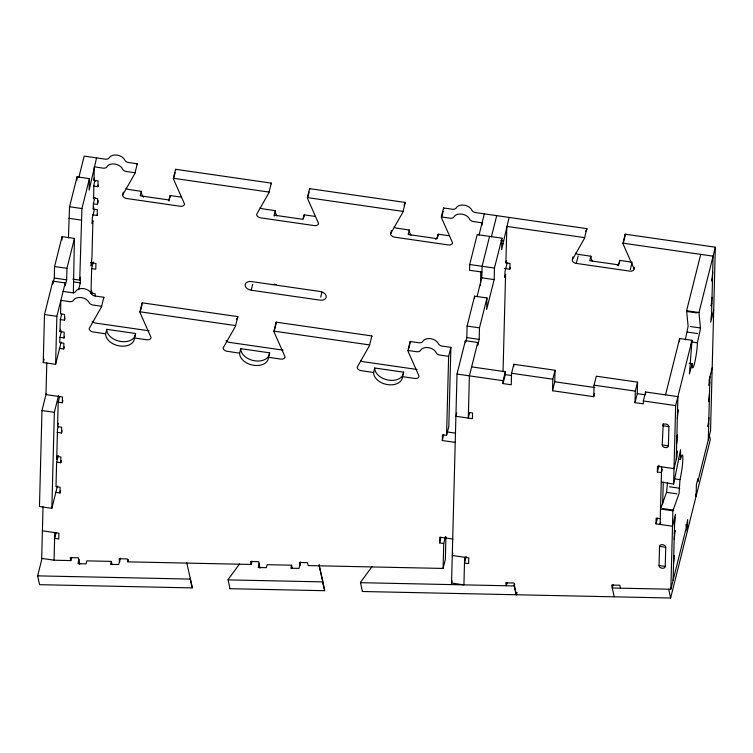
<?xml version="1.0" encoding="UTF-8"?>
<svg xmlns="http://www.w3.org/2000/svg" width="753" height="753" viewBox="0 0 753 753"><rect width="100%" height="100%" fill="white"/><g stroke="black" fill="none" stroke-linecap="round" stroke-linejoin="round"><path stroke-width="1.13" d="M700.723 254.373L686.604 310.744L688.12 326.2L685.343 339.848M391.391 230.729L390.638 233.722A4.189 2.843 14.1 0 0 394.685 237.195L448.317 244.932A4.189 2.843 14.1 0 0 452.515 242.654L441.503 217.796A4.179 2.833 14.1 0 1 441.352 216.949L443.602 207.979L452.299 209.24A4.198 2.843 14.1 0 0 456.243 207.875A8.387 5.685 14.1 0 1 464.121 205.155A8.387 5.685 14.1 0 1 471.802 210.125A4.198 2.843 14.1 0 0 475.632 212.6L586.879 228.658L584.441 238.419L572.214 259.926A4.198 2.843 14.1 0 0 576.271 263.399L629.894 271.136A4.198 2.843 14.1 0 0 634.101 268.849L623.079 244A4.189 2.843 14.1 0 1 622.929 243.153L625.178 234.183L715.35 247.2L698.982 312.533L700.469 328.562L697.419 342.822A14.674 1.61 -81.8 0 1 694.539 363.37A14.674 1.61 -81.8 0 1 692.176 363.746L689.08 363.304M46.178 393.8L41.98 410.536L39.467 506.543L51.844 508.331L57.435 486.014M61.209 342.003L55.609 364.32L43.241 362.532L44.493 314.528L52.861 281.151L65.238 282.94L65.153 285.82L66.659 279.843L66.961 268.322L74.443 238.428L62.075 236.649L54.583 266.534L54.282 278.055L52.785 284.032M43.034 506.694L41.688 558.397L54.056 560.185M46.799 362.984L45.971 394.6L62.471 396.982L62.32 402.742L58.197 402.14L59.6 396.539M52.804 283.316L52.861 281.151M51.844 508.331L54.357 412.324L58.546 395.589M55.609 364.32L56.87 316.316L65.238 282.94M61.991 239.887L62.075 236.649M54.781 532.578L54.056 560.223L70.848 560.58L71.695 557.211M58.31 455.424L56.626 462.144L55.986 486.626L60.108 487.229L59.958 492.989L55.562 492.349M58.197 402.14L57.557 426.622L61.68 427.224L61.53 432.984L57.134 432.344M61.501 330.934L59.901 337.335L59.76 342.615L63.883 343.217L63.732 348.978L59.336 348.338M59.901 337.335L64.024 337.937L64.174 332.177L60.005 331.574L60.325 319.573L61.445 315.083M56.626 462.144L60.748 462.747L60.899 456.986L56.503 456.346M60.325 319.573L64.485 320.176L64.636 314.415L60.513 313.813L60.861 300.372L69.568 301.633A4.198 2.843 14.1 0 0 72.909 300.946L74.707 298.922A8.387 5.685 14.1 0 1 87.941 300.833L89.626 303.365A4.198 2.843 14.1 0 0 92.901 305.003L101.599 306.255A4.207 2.852 14.1 0 1 101.41 307.055L89.183 328.553A4.198 2.843 14.1 0 0 92.487 331.875L105.608 333.814A14.674 9.958 14.1 0 0 119.783 345.975A14.674 9.958 14.1 0 0 134.486 337.984L146.863 339.772A4.189 2.843 14.1 0 0 151.061 337.485L140.049 312.627A4.198 2.843 14.1 0 1 139.898 311.78L142.148 302.81L237.854 316.627A4.207 2.861 14.1 0 1 237.656 317.427L236.64 319.216M68.41 237.948L69.558 206.755L77.051 176.861L89.428 178.649L89.127 190.17L96.563 157.895M74.443 238.428L73.352 293.171M76.966 180.108L77.051 176.861M72.853 279.128L79.724 280.116L81.936 208.543L89.428 178.649M78.623 289.698L80.326 282.893L80.477 277.132L79.724 280.116M95.076 296.014L95.132 293.708L91.009 293.115L91.65 268.633L93.334 261.912M92.788 214.831L97.184 215.462L97.335 209.701L93.212 209.108L93.353 203.828L94.953 197.427M93.541 186.029L97.937 186.659L98.088 180.899L93.965 180.306L94.313 166.865L103.02 168.126A4.198 2.843 14.1 0 0 106.954 166.761A8.387 5.685 14.1 0 1 114.833 164.041A8.387 5.685 14.1 0 1 122.513 169.011A4.198 2.843 14.1 0 0 126.353 171.486L135.051 172.748L137.3 163.778L128.603 162.526A4.198 2.843 14.1 0 1 125.318 160.888L123.643 158.356A8.387 5.685 14.1 0 0 110.409 156.445L108.601 158.469A4.198 2.843 14.1 0 1 105.269 159.156L84.185 156.116L78.867 177.332M300.099 565.691L299.402 562.482L307.553 562.651L308.193 565.588L443.084 568.44L443.733 543.515L439.611 542.922L439.761 537.162L452.958 539.063M455.49 442.435L442.293 440.524L442.444 434.763L446.567 435.366L448.816 426.396L450.887 347.368L442.18 346.116A4.198 2.843 14.1 0 1 438.35 343.632A8.387 5.685 14.1 0 0 430.669 338.671A8.387 5.685 14.1 0 0 422.791 341.382A4.198 2.843 14.1 0 1 418.847 342.747L410.15 341.486L407.9 350.456A4.179 2.833 14.1 0 0 408.051 351.303L419.063 376.161A4.189 2.843 14.1 0 1 414.865 378.448L402.488 376.66A14.674 9.958 14.1 0 1 387.786 384.651A14.674 9.958 14.1 0 1 373.61 372.49L360.489 370.551A4.198 2.843 14.1 0 1 357.186 367.229L369.412 345.731L371.85 335.96L276.144 322.152L273.904 331.122A4.198 2.843 14.1 0 0 274.054 331.969L285.067 356.818A4.189 2.843 14.1 0 1 280.86 359.106L268.482 357.317A14.674 9.958 14.1 0 1 253.78 365.318A14.674 9.958 14.1 0 1 239.605 353.157L226.484 351.209A4.198 2.843 14.1 0 1 223.18 347.895L235.407 326.388L237.854 316.627M446.567 435.366L448.637 356.338L450.887 347.368M445.927 536.814L445.334 559.479L443.084 568.44M464.639 557.267L463.923 584.874L451.546 583.086L457.015 374.062L465.382 340.685L477.76 342.474L477.684 345.354L479.181 339.377L479.482 327.856L486.975 297.962L474.597 296.174L467.105 326.068L466.804 337.589L465.552 342.568M465.335 342.606L465.382 340.685M509.084 217.429L501.649 249.704L501.95 238.183L477.195 234.607L469.712 264.501L469.561 270.261L481.939 272.049M474.531 298.48L474.597 296.174M480.452 285.538L480.809 271.607M482.033 225.147L482.089 222.822L473.392 221.57A4.198 2.843 14.1 0 1 469.552 219.085A8.387 5.685 14.1 0 0 461.871 214.125A8.387 5.685 14.1 0 0 453.993 216.845A4.198 2.843 14.1 0 1 450.059 218.201L441.352 216.949M477.063 296.626L481.779 277.81L482.089 266.289L489.572 236.395M486.975 297.962L486.673 309.483L494.156 279.589L494.457 268.068L501.95 238.183M503.042 371.606L505.583 274.403L504.839 277.386L504.99 271.626L507.164 262.938M504.359 268.445L509.856 269.235L510.007 263.475L505.884 262.882L506.844 226.399L584.639 237.628A4.189 2.843 14.1 0 1 584.441 238.419M594.606 393.32L593.759 396.69L552.514 390.732L554.754 381.771L555.055 370.25L513.81 364.292L511.56 373.262L511.259 384.783L503.004 383.588L503.079 380.707L505.329 371.747L471.642 366.88M503.004 383.588L505.254 374.627L505.329 371.747M513.744 366.598L513.81 364.292M552.514 390.732L552.815 379.211L555.055 370.25M593.759 396.69L594.061 385.169L596.31 376.199L637.565 382.148L637.264 393.668L635.014 402.639L643.269 403.834L643.344 400.954L645.585 391.984L677.907 396.643L676.25 459.659M635.014 402.639L635.316 391.118L637.565 382.148M645.585 391.984L645.509 394.864L637.264 393.668M674.594 523.024L675.497 514.271L672.495 526.234L655.995 523.853L656.145 518.092L660.277 518.685M661.482 472.602L657.35 472.009L657.501 466.248L674.01 468.63L677.003 456.666L677.154 450.906L676.401 453.899M659.553 546.349L665.737 547.243L665.228 566.501A3.144 2.137 14.1 0 1 662.085 568.214A3.144 2.137 14.1 0 1 659.044 565.607L659.553 546.349A3.144 2.137 14.1 0 1 662.696 544.692A3.144 2.137 14.1 0 1 665.737 547.299M661.633 466.841L660.117 524.446L660.663 522.271M668.899 426.622L662.706 425.737A3.144 2.137 14.1 0 1 665.859 424.024A3.144 2.137 14.1 0 1 668.899 426.622L668.391 445.823A3.144 2.137 14.1 0 1 665.238 447.546A3.144 2.137 14.1 0 1 662.207 444.938L663.252 423.562M662.668 503.955L663.242 482.071M667.469 482.955L666.556 492.34L660.522 509.009L672.9 510.798L670.848 589.241L612.293 588.008L613.102 584.742M661.285 482.052L673.606 484.057L675.657 405.613L692.026 340.281L679.648 338.492L665.53 394.864M673.097 580.271L674.744 517.264M672.9 510.798L679.065 493.526L679.978 479.614A14.674 1.61 -81.8 0 0 682.867 459.066A14.674 1.61 -81.8 0 0 680.505 459.452L678.444 459.151M680.505 459.452L680.571 449.645L673.606 484.057M696.083 496.255L696.384 484.734L697.88 478.757L697.805 481.638L710.54 430.829L715.35 247.2M708.291 439.79L709.947 376.782M711.453 319.178L713.1 256.161L622.929 243.153M679.648 338.492L679.62 339.189M692.026 340.281L689.428 373.987L692.176 363.746M61.482 315.093L61.548 314.142M679.404 341.702L679.601 339.443M43.241 362.532L44.079 359.19M93.965 180.306L94.502 178.169M60.005 331.574L60.569 329.334M64.485 320.176L65.022 318.039M97.937 186.659L98.314 185.172M93.212 209.108L93.748 206.971M94.492 209.165L92.308 217.862L92.158 223.622L92.911 220.629L91.951 257.112L91.057 265.865L91.875 262.599M64.024 337.937L64.4 336.44M97.739 203.357L98.379 200.797M63.732 348.978L64.269 346.841M97.184 215.462L97.561 213.974M62.32 402.742L62.885 400.492M57.84 425.501L58.405 423.261M91.009 293.115L91.574 290.874M58.235 426.518L57.482 429.502L56.701 459.264L57.454 456.28M92.544 292.155L91.48 294.47M61.53 432.984L62.094 430.735M271.108 183.911A4.207 2.861 14.1 0 0 271.306 183.111L175.6 169.303L173.35 178.273A4.198 2.843 14.1 0 0 173.501 179.12L184.513 203.978A4.189 2.843 14.1 0 1 180.315 206.256L126.683 198.519A4.189 2.843 14.1 0 1 122.635 195.046L123.379 192.053M60.748 462.747L61.313 460.497M101.41 307.055L103.848 297.284L95.151 296.033A4.198 2.843 14.1 0 1 91.866 294.395L90.191 291.863A8.387 5.685 14.1 0 0 76.957 289.952L75.149 291.985A4.198 2.843 14.1 0 1 71.808 292.663L63.111 291.411M186.763 562.755L192.213 587.048A4.198 2.918 -12.4 0 1 192.166 587.905L39.58 584.686L37.65 575.866L41.904 558.886M59.958 492.989L60.522 490.74M105.608 333.814L106.728 329.334L135.606 333.504L134.486 337.984M126.033 188.288A4.198 2.843 14.1 0 0 128.179 189.398L141.31 191.337L140.18 195.827L169.058 199.987L170.187 195.507L181.435 197.126M56.033 532.776L54.63 538.376L58.753 538.979L58.903 533.218L42.403 530.799M140.689 310.067L142.025 304.73M173.764 178.056L175.11 172.719M79.018 559.423L77.945 563.696L86.096 563.865L86.84 560.872L111.303 561.39L112.018 564.703M111.303 561.39L110.55 564.383L118.701 564.552L120.301 558.152M251.991 561.098L251.154 564.458L127.925 561.851L128.49 559.611M404.003 205.211L405.114 203.254A4.207 2.861 14.1 0 0 405.302 202.453L309.596 188.645L307.356 197.606A4.198 2.843 14.1 0 0 307.506 198.463L318.519 223.312A4.189 2.843 14.1 0 1 314.312 225.599L260.689 217.862A4.189 2.843 14.1 0 1 256.632 214.379L268.859 192.881A4.207 2.861 14.1 0 0 269.056 192.081L271.306 183.111M251.201 290.216A6.288 4.264 14.1 0 1 245.12 285.001A6.288 4.264 14.1 0 1 251.427 281.575L320.176 291.496A6.288 4.264 14.1 0 1 326.256 296.71A6.288 4.264 14.1 0 1 319.95 300.136L251.201 290.216L252.697 284.239M239.605 353.157L240.734 348.667L269.612 352.837L268.482 357.317M274.224 216.073A14.674 9.958 14.1 0 1 274.186 215.16L275.306 210.68L262.185 208.732A4.198 2.843 14.1 0 1 260.039 207.63M274.694 329.409L276.031 324.072M307.77 197.39L309.106 192.053M315.432 216.469L304.184 214.84L303.064 219.33L274.186 215.16M320.703 297.143L321.955 292.164M259.296 563.235L258.232 567.498L266.383 567.677L267.127 564.684L291.58 565.202L292.305 568.506M291.58 565.202L290.837 568.195L298.988 568.364L300.588 561.954M390.638 233.722L402.864 212.224A4.207 2.861 14.1 0 0 403.062 211.424L405.302 202.453M373.61 372.49L374.73 368.01L403.608 372.17L402.488 376.66M394.035 226.964A4.198 2.843 14.1 0 0 396.182 228.074L409.312 230.013L408.182 234.503L437.06 238.663L438.19 234.183L449.437 235.802M408.691 348.743L410.027 343.406M441.776 216.732L443.112 211.386M479.03 235.04L484.339 213.861M491.408 236.828L496.716 215.64M442.293 440.524L443.696 434.923M456.186 415.214L456.751 412.945M477.76 342.474L469.392 375.851L468.291 418.094L469.646 412.653M505.884 262.882L506.421 260.745M439.611 542.922L441.013 537.313M509.856 269.235L510.233 267.739M443.733 543.515L445.418 536.785M452.826 553.239L452.271 555.479L468.771 557.86L468.62 563.62L464.488 563.028L466.182 556.307M451.546 583.086L452.111 580.836M572.591 258.43L572.967 256.933M576.271 263.399L578.144 255.926M507.193 582.408L506.355 585.768L505.705 582.822L513.857 583.001L516.426 594.757L670.622 598.014L687.338 531.26L685.898 524.643M575.621 253.168A4.198 2.843 14.1 0 0 578.511 254.429L590.889 256.218L589.768 260.698L618.646 264.868L619.766 260.387L631.108 262.025M372.114 566.529L360.866 581.834A4.189 2.918 -12.6 0 0 360.48 582.681L362.4 591.5L516.116 594.748L514.195 585.928L514.732 583.754M516.116 594.748L516.662 592.573M516.426 594.757L516.991 592.517M623.456 242.504L625.329 235.03A4.189 2.843 14.1 0 1 625.178 234.183M630.27 269.64L632.144 262.166M634.101 268.849L634.468 267.362M657.35 472.009L659.035 465.279M661.765 471.482L662.32 469.241M677.484 412.795L678.227 409.801L677.333 418.555M712.677 272.304L711.783 281.057L712.526 278.064M676.825 437.757L677.578 434.763L676.674 443.517M712.027 297.266L711.124 306.019L711.877 303.026M655.995 523.853L657.397 518.243M711.604 313.417L710.7 322.162L713.703 310.208M712.187 367.812L709.194 379.766L709.044 385.527L709.797 382.543M674.321 533.406L675.074 530.423L674.17 539.167M709.524 392.925L708.62 401.678L709.373 398.685M673.671 558.368L674.415 555.385L673.521 564.129M708.865 417.887L707.971 426.64L708.714 423.647M670.848 589.241L686.077 528.465L687.649 519.608L687.348 531.129L710.314 439.601L709.345 435.187M94.003 197.983L93.626 198.943L93.871 185.116L94.812 180.711L94.934 181.586M122.635 195.046L134.862 173.548A4.207 2.852 14.1 0 0 135.051 172.748M585.674 231.246L586.691 229.458A4.189 2.843 14.1 0 0 586.879 228.658M239.576 563.922L228.47 579.038A4.198 2.918 -12.6 0 0 228.093 579.885L230.004 588.705L324.571 590.7A4.198 2.927 -11.8 0 0 324.609 589.844L319.159 565.55A4.198 2.918 -12.3 0 1 319.366 565.004M37.65 575.866L190.245 579.085L192.175 587.905M228.084 579.885L322.642 581.881L324.571 590.7M360.48 582.681L514.195 585.928M173.35 178.273L269.056 192.081M307.356 197.606L403.062 211.424M500.971 240.518L503.22 240.847M500.896 243.398L503.145 243.727M93.221 198.03L97.626 198.66L97.476 204.421L93.353 203.828M69.558 206.755L81.936 208.543M469.712 264.501L494.457 268.068M68.918 218.332L81.296 220.111M481.779 277.81L494.156 279.589M686.604 310.744L698.982 312.533M686.614 311.441L696.93 312.928M690.181 326.501L700.488 327.988M687.291 332.073L697.607 333.56M691.235 341.928L697.419 342.822M274.073 284.22L276.36 284.549M90.426 262.675L95.932 263.465L95.772 269.226L91.65 268.633M54.583 266.534L66.961 268.322M467.105 326.068L479.482 327.856M54.282 278.055L66.659 279.843M466.804 337.589L479.181 339.377M73.446 281.895L80.326 282.893M139.898 311.78L235.604 325.588A4.207 2.861 14.1 0 1 235.407 326.388M273.904 331.122L369.61 344.93A4.207 2.861 14.1 0 1 369.412 345.731M407.9 350.456L416.597 351.707A4.198 2.843 14.1 0 0 420.541 350.352A8.387 5.685 14.1 0 1 428.419 347.632A8.387 5.685 14.1 0 1 436.1 352.602A4.198 2.843 14.1 0 0 439.94 355.077L448.637 356.338M511.56 373.262L552.815 379.211M594.061 385.169L635.316 391.118M505.254 374.627L511.447 375.512M554.754 381.771L594.861 387.55M44.493 314.528L56.87 316.316M457.015 374.062L503.079 380.707M643.344 400.954L675.657 405.613M149.103 330.802L95.48 323.065A4.189 2.843 14.1 0 1 92.064 321.258M283.109 350.136L229.477 342.399A4.189 2.843 14.1 0 1 226.06 340.601M417.115 369.478L363.483 361.741A4.189 2.843 14.1 0 1 360.583 360.471M468.441 412.333L472.564 412.926L472.413 418.687L455.913 416.305M662.207 444.938L668.391 445.823M446.736 431.874L455.537 433.144M674.82 478.87L679.978 479.614M669.436 486.767L679.752 488.255M666.556 492.34L676.862 493.827M41.98 410.536L54.357 412.324M662.8 508.576L673.116 510.063M659.044 565.55L665.238 566.444M319.046 564.825L322.689 581.024A4.189 2.927 -11.8 0 1 322.651 581.881M695.593 494.184L696.083 496.387M668.692 589.194L670.622 598.014M620.444 588.178L619.794 585.241L611.643 585.062L614.213 596.828M323.009 582.493L323.649 585.439M260.058 568.101L258.665 561.691L250.514 561.512L251.154 564.458M127.925 561.851L127.285 558.914L119.134 558.745L119.831 561.945M79.762 564.223L78.359 557.813L70.208 557.634L70.848 560.58M362.391 591.5A4.198 2.937 -11.5 0 1 362.541 591.067M230.013 588.705A4.198 2.918 -12.6 0 1 230.079 588.488M190.293 578.229A4.189 2.918 -12.4 0 1 190.245 579.085M137.3 163.778A4.207 2.852 14.1 0 1 137.102 164.578M175.75 170.15A4.198 2.843 14.1 0 1 175.6 169.303M309.747 189.492A4.198 2.843 14.1 0 1 309.596 188.645M443.752 208.826A4.179 2.833 14.1 0 1 443.602 207.979M438.19 234.183A14.674 9.958 14.1 0 1 435.686 239.36M411.034 235.218A14.674 9.958 14.1 0 1 409.312 230.013M170.187 195.507A14.674 9.958 14.1 0 1 169.077 199.074M143.512 197.192A14.674 9.958 14.1 0 1 141.31 191.337M169.058 199.987A14.674 9.958 14.1 0 1 168.973 200.891M304.184 214.84A14.674 9.958 14.1 0 1 303.073 218.408M277.029 215.885A14.674 9.958 14.1 0 1 275.306 210.68M618.655 264.868A14.693 9.968 14.1 0 1 618.571 265.771M619.775 260.387A14.693 9.968 14.1 0 1 617.272 265.574M592.602 261.432A14.693 9.968 14.1 0 1 590.879 256.218M691.141 343.942A14.674 1.61 -81.8 0 1 690.953 346.38M103.848 297.284A4.207 2.852 14.1 0 1 103.65 298.084M142.298 303.666A4.198 2.843 14.1 0 1 142.148 302.81M276.295 322.999A4.198 2.843 14.1 0 1 276.144 322.152M371.85 335.96A4.207 2.861 14.1 0 1 371.662 336.76M410.3 342.342A4.179 2.833 14.1 0 1 410.15 341.486M403.608 372.17A14.674 9.958 14.1 0 1 388.906 380.171A14.674 9.958 14.1 0 1 374.73 368.01M135.606 333.504A14.674 9.958 14.1 0 1 120.904 341.495A14.674 9.958 14.1 0 1 106.728 329.334M269.612 352.837A14.674 9.958 14.1 0 1 254.909 360.838A14.674 9.958 14.1 0 1 240.734 348.667"/></g></svg>
